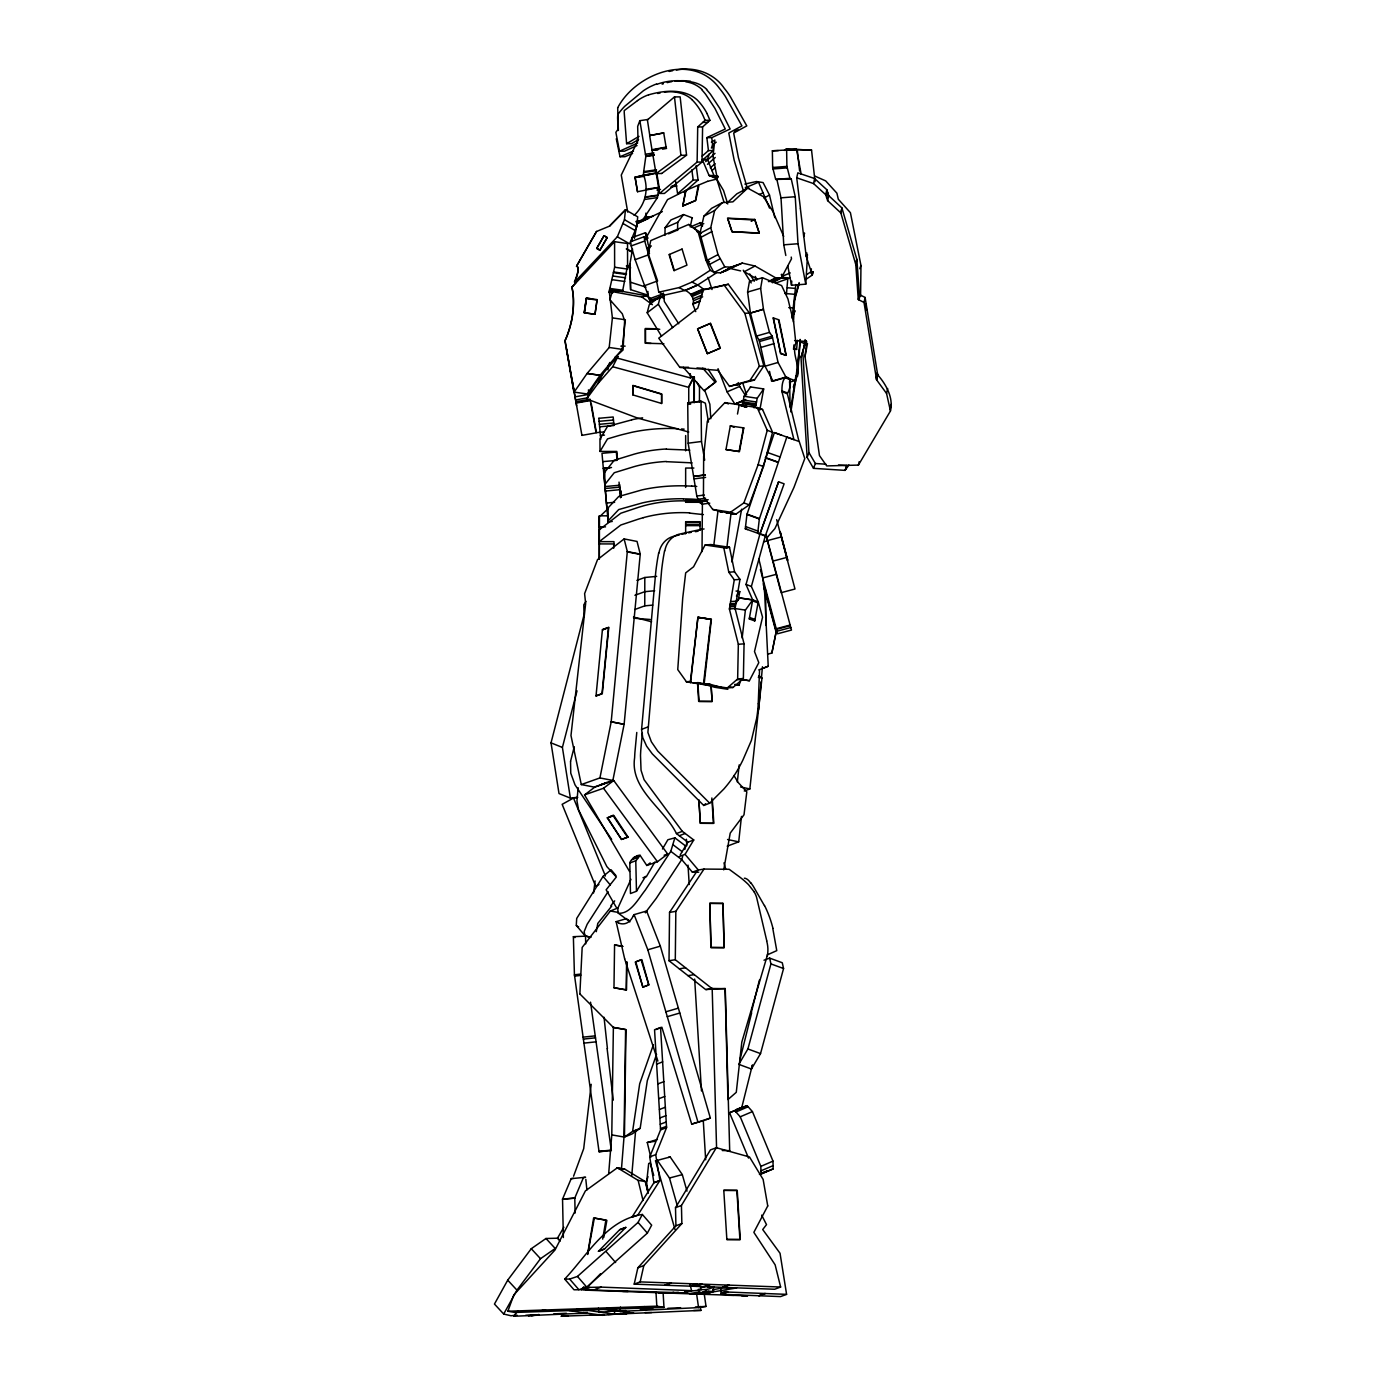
<?xml version="1.0" encoding="UTF-8"?>
<svg xmlns="http://www.w3.org/2000/svg" width="1386" height="1386" viewBox="0 0 1386 1386"><rect width="100%" height="100%" fill="white"/><g stroke="black" fill="none" stroke-linecap="round" stroke-linejoin="round"><path stroke-width="1.5" d="M599.289 557.709L599.358 515.817L607.57 515.835M612.404 317.896L625.346 319.75L622.123 349.359L600.069 375.294L587.075 393.953L574.133 392.099L587.11 373.458L609.182 347.505L612.404 317.896L609.234 291.181L609.563 289.691L622.505 291.545L627.685 264.917M599.306 559.286L599.358 515.835M613.703 548.215L613.721 543.936L599.324 543.918M694.282 402.633L694.351 377.131M699.445 402.286L699.497 387.422L696.933 382.259M702.026 551.611L702.39 504.209M728.378 1151.125L729.694 1150.623L725.242 988.564L705.595 989.5L669.022 960.741L669.542 912.404L697.695 870.113L704.001 869.074L729.157 869.282L739.951 877.217A94.889 85.1 80.8 0 1 748.475 884.597L754.192 891.874M711.884 988.478L675.294 959.718L675.831 911.382L703.984 869.109M860.585 296.413L860.966 265.488L850.415 212.699L838.305 199.237L836.901 193.174L825.675 180.89L814.881 176.091M626.922 961.884L626.524 989.933L613.981 987.768L614.57 944.957L622.747 946.361L614.57 944.957M626.177 989.864L626.593 962.057M656.566 1054.382L647.297 1080.699L640.176 1128.343L632.033 1133.991L624.445 1137.057L625.97 1029.607L613.409 1027.424M608.697 1173.544L611.78 1134.891L613.374 1027.442L579.885 993.935M621.448 1169.23L624.012 1137.022L625.606 1029.573L613.374 1027.442M655.699 170.131L659.563 193.451L697.123 162.075L697.712 126.94L705.076 120.322L709.944 120.322L708.523 116.926A69.456 65.333 -90 0 0 707.12 113.877L706.947 113.531M659.563 193.451L664.431 193.451L702.009 162.075L702.598 126.94L709.927 120.374M570.547 761.364L570.755 773.163L575.017 784.857L611.642 839.431M727.286 687.941L737.647 678.984L738.34 644.299L729.382 608.974L734.285 579.833L728.811 572.245L723.804 547.799L729.521 547.331L734.528 571.76L739.985 579.365L735.065 608.419L744.057 643.814L743.381 678.499L732.986 687.491L727.252 687.941L704.088 684.511L711.382 619.317L697.938 617.307L695.859 635.62M664.933 235.395L665.089 227.72L677.719 222.314L683.575 214.57M677.563 230.44L677.719 222.349M573.579 1176.194L583.697 1148.665L591.198 1084.32M758.229 703.69L759.58 669.681M605.076 1150.969L599.064 1151.714L574.428 974.808L573.371 936.676L586.694 936.104A52.633 27.963 84 0 0 589.847 937.698M758.211 703.88L758.194 704.244A119.941 107.71 69 0 1 756.669 718.277L751.403 740.419L742.861 760.1A170.807 153.378 69 0 1 736.122 772.487A119.889 107.658 69 0 1 734.216 775.45L733.073 777.148A144.369 129.66 69 0 1 723.89 788.98L709.684 803.187L703.741 805.474L652.269 753.845L646.604 746.136L642.74 737.595L641.579 729.504L655.717 572.401A284.147 255.18 69 0 1 657.518 559.32L658.645 553.049M579.868 993.918L582.172 947.418L610.342 911.035L617.948 907.951L630.959 879.296M793.485 322.037L794.646 299.965L798.977 284.13M608.956 292.377L612.664 292.896M617.688 107.761L618.381 130.475M807.397 257.19L805.768 284.165L791.51 285.256L791.77 281.098M800.259 340.055L797.539 376.334L796.344 375.849M634.164 215.367C645.443 204.574 648.977 189.726 643.658 175.086L656.808 173.285L659.164 187.457L637.525 191.718L634.996 177.165L656.254 172.8M635.897 221.5L642.307 220.565L657.432 197.609L658.783 187.387L645.963 189.258M792.03 318.156L795.876 284.494M643.45 174.671L643.693 171.639L656.496 169.733M709.684 803.187L657.726 751.073L651.368 741.805L647.886 732.414L661.624 570.131A284.147 255.18 69 0 1 663.426 557.051L664.552 550.779M793.572 349.133L796.638 349.393L793.554 349.133L793.918 344.923M796.603 349.393L797.418 340.28M800.12 339.379L797.054 376.334L795.893 375.831M704.331 1294.559L706.028 1306.409L698.561 1307.604L620.096 1311.433L620.443 1307.119M631.756 1175.571L635.654 1130.283M786.416 294.508L787.768 278.794L782.085 277.633L771.915 281.237M799.168 350.225L795.477 381.964M581.288 784.563L599.93 777.927L611.191 721.829L627.321 551.559L624.116 538.911L597.539 559.615L584.615 593.624L585.637 603.638L570.98 735.533L581.288 784.563L594.213 787.092L612.855 780.457L624.116 724.358L640.245 554.088L637.04 541.441L624.116 538.911M758.627 709.667L761.105 681.773M761.486 677.477L762.439 666.753M608.471 627.615L602.477 629.85L608.471 627.563L601.992 693.78L596.015 696.032L602.425 629.556L608.783 627.304L602.304 693.589L595.945 695.841M617.342 236.763L624.462 219.681L625.45 209.788L637.716 216.84L636.728 226.732L629.608 243.815L617.324 236.781L574.705 281.964C576.68 277.876 580.076 267.567 576.767 266.095M586.174 1313.096L513.773 1316.267M649.722 1156.929L660.568 1129.902L654.556 1029.781L660.55 1027.511L666.562 1127.632L655.717 1154.642L659.909 1180.474L637.837 1215.072L631.86 1217.324L653.915 1182.743L659.909 1180.474L653.915 1182.743L649.722 1156.929L655.717 1154.642M642.342 733.142L640.782 750.19A175.779 158.125 69.2 0 0 640.505 755.526L641.042 770.269L644.074 779.694L682.31 831.323L693.745 839.985L685.065 854.33L679.175 856.583M636.78 732.466L634.909 752.407A175.779 158.125 69.2 0 0 634.615 757.761C629.868 789.483 664.327 808.558 676.437 833.558L682.328 831.34M737.317 781.947L739.188 764.899M727.2 846.17L738.703 841.839L741.475 816.423M758.974 675.744L761.971 678.031L749.843 788.929L744.265 791.025M690.592 682.501L695.772 636.33M747.435 529.556L745.287 528.776L746.933 514.535L774.41 432.605L781.531 435.187M764.154 535.568L767.723 536.832L774.913 528.568L793.97 487.387L804.781 458.558L799.272 441.58L786.832 437.04L759.337 518.97L757.692 533.212L765.28 536.018L751.368 586.486L758.229 601.853L762.543 617.168L754.504 651.559L758.8 662.681L749.41 680.682L740.003 679.331M698.561 1307.604L696.586 1293.727M706.028 1306.409L695.425 1306.963M712.958 156.237L714.83 140.038L711.365 142.169M742.151 638.01L745.391 610.117L752.702 599.947L746.014 584.545L759.926 534.078L778.603 481.826L784.112 483.818L765.28 536.018M703.412 684.476L711.018 619.351L697.92 617.324L690.297 682.484L703.395 684.511L709.805 684.043M713.721 546.084L717.983 510.966L733.558 513.877L726.073 512.733M726.818 548.076L731.08 512.959M593.589 892.982L595.096 880.942M643.693 171.604L645.807 156.462L639.847 120.651M586.33 298.111L584.234 312.768L594.992 314.293L597.054 300.052L586.278 298.51L584.234 312.768L595.01 314.258L597.089 299.601L586.33 298.111L591.874 298.891M584.459 312.786L586.503 298.544M795.096 380.578L786.122 377.425L778.066 362.491L772.175 336.157L759.13 339.882L756.461 336.122L750.432 313.028L747.591 292.065L749.428 281.497L762.456 277.754L781.6 285.568L787.941 298.891L793.676 322.349L795.841 343.156C790.696 354.175 802.979 368.815 795.096 380.561L789.5 382.172M624.445 1137.057L632.588 1131.409L639.691 1083.765L653.43 1044.68M772.158 336.14L769.49 332.38L763.461 309.286L760.637 288.323L762.456 277.754M757.934 531.098L745.547 526.541M796.014 377.98L790.886 411.971L790.678 405.734M712.733 509.459L730.578 512.179L743.866 502.91L758.142 464.622L767.238 430.301L757.189 407.536L724.913 402.616L707.345 421.136L703.655 456.289L703.447 496.708L712.716 509.442L722.054 512.006M726.021 512.612L735.931 514.119L749.22 504.85L763.495 466.528L772.574 432.241L762.543 409.476L757.189 407.536M790.869 407.675L795.893 375.849M578.135 787.681L576.957 800.813L578.586 809.926L606.877 866.631L616.354 876.991L606.15 889.795L616.268 907.328M587.612 1253.914L593.641 1217.965L605.89 1220.061L602.685 1239.119M810.706 273.025L811.416 268.849M800.415 208.264L796.725 177.824L797.834 172.834L814.604 178.534L826.818 189.726L828.741 195.669L841.926 207.935L856.894 259.58L859.389 294.525L865.107 297.47L877.684 374.844C886.122 384.424 893.658 397.886 890.453 410.984L858.402 465.09L826.714 465.921L819.472 455.613L805.006 356.618L806.652 341.51L794.594 340.575M807.484 343.589L805.006 356.618M647.92 291.458L647.903 295.149L630.595 289.639L629.902 263.981L632.536 249.064M634.424 238.392L637.058 223.475L662.352 211.556M750.588 386.937L744.074 396.257L742.827 403.343L755.924 405.336L757.189 398.267L763.686 388.946L759.823 410.031M723.735 869.871L730.214 833.125L744.022 814.76L746.811 791.822L738.218 782.57L733.939 775.519M739.587 597.955L752.702 599.947L752.685 600.935L758.038 602.875L758.229 601.853L752.875 599.913L739.604 597.938L734.719 604.729M749.393 618.988L749.67 617.498L755.024 619.438L754.746 620.928L749.237 618.936L752.702 599.93M596.275 931.687L597.782 923.423L611.728 906.08M587.699 1254.486L594.334 1218.069L606.877 1220.408L603.811 1237.3M738.253 599.982L739.795 591.597L736.035 591.025M754.746 620.928L758.211 601.94M743.45 427.876L739.067 451.541L725.969 449.566L730.318 425.866L734.078 427.234M737.491 414.033L739.223 404.625M743.797 427.91L739.448 451.593L725.969 449.549M731.947 562.023L741.631 509.182M798.994 441.458L787.352 393.728C796.655 376.316 780.976 368.537 781.999 391.788L793.935 439.622L774.41 432.605M692.151 217.793L690.245 226.94L700.71 222.592L702.633 225.831M571.482 321.05L571.327 321.795A43.746 18.261 -81.9 0 1 570.443 325.502L570.252 326.23A45.391 18.954 -81.9 0 1 568.78 331.185L568.555 331.86A46.362 19.352 -81.9 0 1 566.857 336.469M763.443 583.627L776.247 631.444L771.863 653.049L767.705 654.14M771.881 653.031L776.247 631.444M632.588 1131.409L640.193 1128.308M890.453 410.984L886.555 393.451L876.576 379.816L864.015 302.46L858.28 299.515L855.786 264.553L840.852 212.942L827.633 200.641L825.727 194.716L813.599 183.593L814.604 178.534M794.628 300.208L795.373 296.656M805.612 279.591L812.248 275.069L806.219 256.341L806.947 252.98M794.628 310.845L793.883 314.172L794.975 310.828M806.773 258.091L807.518 254.781M825.727 194.716L826.818 189.726M826.61 197.488L827.719 192.515M827.633 200.641L828.741 195.669M840.817 212.907L841.926 207.935L840.973 213.357M855.682 264.189L856.791 259.217M855.786 264.553L856.894 259.58M858.28 299.515L859.389 294.525M859.008 299.878L860.1 294.906M864.015 302.46L865.107 297.47M876.247 377.702L877.338 372.73M876.437 378.863L877.546 373.891M876.506 379.348L877.615 374.376M876.593 379.851L877.702 374.878M858.402 465.09L859.216 461.659M886.555 393.485L887.664 388.513M890.089 409.338L891.181 404.365M609.563 289.691L614.622 267.238L614.587 241.684L627.529 243.538L627.581 269.075M767.74 1205.959L753.845 1232.362L775.138 1264.846L780.63 1287.022L774.687 1289.24L634.199 1284.129L637.855 1267.809L675.9 1225.813L681.86 1223.561L681.444 1205.473L716.354 1147.712L749.497 1156.963L763.132 1179.417L767.74 1205.924M634.199 1284.129L640.159 1281.894L643.814 1265.574L681.86 1223.578M791.233 257.068L791.493 258.836L781.34 278.014L775.588 277.806L755.024 266.025L742.307 263.097L720.529 272.851L714.015 272.574L707.241 260.291L699.965 233.385L703.863 216.199L711.59 208.333L722.366 202.633L732.917 201.836L747.66 188.115L763.478 196.725L772.834 211.4L783.714 236.382M742.307 263.097L731.306 267.151L724.791 266.874L718.017 254.591L710.741 227.685L714.639 210.516L722.366 202.633M617.809 908.09L618 912.924L629.92 921.829M692.809 304.158C695.287 298.527 690.245 292.533 685.256 290.436L697.886 285.031L703.88 289.397L691.493 295.339M570.564 761.278L574.272 746.725M751.247 1012.785L759.389 980.145M739.829 1060.221L751.628 1012.941M763.998 960.203L769.646 958.107L770.928 963.911L747.903 1048.959L738.79 1064.361L751.42 1069.004L752.459 1064.864M748.544 1158.09L729.573 1112.785L741.753 1107.535L752.217 1065.678M576.559 797.418L570.391 798.128L559.008 793.554L551.022 742.861L584.026 614.951L583.783 604.798L586.035 601.351M570.391 798.128L562.404 747.435L577.026 690.817M801.004 357.432L805.872 340.765M848.89 465.003L845.062 470.374L813.495 468.347L807.154 457.415L801.004 357.449L805.872 340.783M661.486 336.105L647.193 312.751L649.289 304.695L658.835 297.384M647.193 312.751L658.333 304.227L659.909 298.181M767.082 956.219L741.822 1042.047L736.278 1092.324L727.945 1099.566L725.103 988.582M751.42 1069.004L760.533 1053.603L783.558 968.537L782.276 962.75L769.646 958.107M615.886 292.048L616.354 290.28L646.136 295.703L653.101 300.814M795.755 294.993L799.15 282.571M647.99 1176.593L646.274 1182.501L648.076 1190.903M703.36 289.639L697.782 308.142L658.748 338.167L679.816 367.377L717.809 370.305L729.538 386.399L754.417 380.059L763.842 365.887L749.358 312.959L728.343 284.251L703.464 289.605L706.462 289.327M618.364 913.253C630.474 914.223 638.461 898.578 645.322 890.089L670.789 851.333L674.878 837.837L685.775 846.118L684.771 849.497M645.304 912.698L656.236 898.371L681.704 859.615L682.726 856.236M758.142 464.622L763.495 466.562M734.926 684.32L738.981 685.342L741.163 679.157M712.958 156.254L717.411 179.019L709.06 175.485L702.39 159.737L707.432 159.251L709.424 153.655M717.186 176.403L713.929 175.485L707.432 159.251M793.294 387.127L795.356 381.306M711.416 148.077L712.768 144.317L716.233 142.186M778.551 481.808L759.857 533.991L745.287 528.776M568.191 332.536L568.416 331.86A44.768 18.746 -81.7 0 0 571.205 321.777L571.534 320.27A40.003 16.753 -81.7 0 0 571.881 287.214L614.57 241.684M663.149 1293.294L663.981 1307.379L515.038 1312.455L507.865 1311.243L513.79 1294.94M804.053 345.582L805.145 339.639M859.753 268.693L860.966 265.488M807.154 457.415L808.956 452.564L802.823 352.616M813.495 468.347L815.366 463.513L808.974 452.598M845.062 470.374L846.95 465.436L845.131 470.27M566.839 336.486L566.597 337.093A46.05 19.213 -81.9 0 1 565.141 340.419L565.003 341.268M629.902 263.981L630.595 289.639M574.601 281.808L575.64 280.769M563.357 1237.559L562.543 1199.098L571.205 1178.654L573.371 1178.343M575.103 1213.079L574.792 1198.006L583.454 1177.563L585.602 1177.268L571.205 1178.654M565.09 340.523L565.107 340.488A46.275 19.369 -81.7 0 0 568.191 332.536M705.769 1119.871L710.36 1118.086L660.342 946.153L646.604 911.018L645.928 912.335M688.738 432.016L637.595 418.07L586.676 398.943C593.797 382.796 606.375 369.681 617.896 356.479L614.968 357.467L690.349 377.928L693.139 377.027M586.625 398.925L597.92 383.593L603.135 373.336M597.92 383.593L612.681 366.736L617.983 356.497M612.681 366.736L688.426 387.283L693.641 377.027M688.738 404.4L688.738 387.404L693.953 377.096M633.402 915.973L634.095 914.639L646.604 911.018M749.376 680.751L741.406 679.435M705.093 545.01L723.804 547.765L729.521 547.314L710.81 544.542L705.076 545.027L693.572 566.787L685.672 572.886L682.726 598.076L677.754 669.594L686.538 681.912L690.592 682.518M609.875 362.474L607.917 366.112L607.917 369.819M564.691 1279.087L569.646 1279.07L577.46 1276.437L638.062 1222.417L642.359 1214.465L651.663 1225.172L647.366 1233.107L586.763 1287.126L578.95 1289.76L573.995 1289.777L564.691 1279.087C587.525 1254.884 606.67 1219.715 642.359 1214.465M558.575 1238.183L545.98 1238.495L531.254 1248.717L507.709 1280.162L494.455 1304.053L503.69 1314.032L511.001 1315.764L516.961 1315.141M503.69 1314.032L516.961 1290.141L540.505 1258.696L555.232 1248.474L545.98 1238.495M713.426 1291.44L713.409 1286.71M654.937 861.953L646.326 876.766L642.983 877.684M662.491 849.012L667.861 839.76L674.878 837.837M563.877 1227.234L557.415 1238.287L560.083 1241.163M680.266 854.764L687.872 842.203L693.745 839.985M675.918 1225.796L675.502 1207.708L710.394 1149.947L716.371 1147.695M617.706 107.744C635.845 73.146 693.052 51.732 719.455 88.375A87.63 82.45 -90 0 1 725.432 96.587L741.926 125.883L728.793 133.039L734.164 160.152L743.502 191.199M629.798 862.993L635.793 860.723C645.98 850.086 630.751 857.639 629.798 862.958L630.474 893.537L636.486 891.267L645.633 876.35M615.921 875.554L611.105 869.802L603.083 876.368L576.697 918.45L576.281 925.398L585.342 936.087L591.129 937.161M608.073 891.683L587.162 924.254L584.182 931.583L584.875 935.654M729.538 386.399L749.913 380.492L759.337 366.302L744.871 313.392L723.838 284.684M628.083 837.127L621.517 839.431L607.449 817.584M613.166 815.748L627.511 837.196L621.517 839.431L607.345 817.931L613.461 815.297L609.442 816.839M736.451 596.101L739.777 591.597M740.973 405.838L742.827 403.361L755.924 405.37L754.071 407.83M665.089 227.702L670.945 219.958L683.575 214.57L692.411 217.879M636.469 891.302L635.776 860.758M610.828 905.786L614.691 900.865M513.704 1316.146L517.706 1311.069M604.781 472.089L614.258 460.256L634.268 454.123A83.732 41.753 0 0 1 666.389 448.995M730.301 425.935L743.762 427.91M513.808 1294.905L555.024 1249.964L585.412 1190.886L616.874 1168.138L622.245 1169.039M575.848 282.779L571.881 287.093A40.073 16.719 -81.9 0 1 571.552 321.084M598.44 1251.298L619.715 1229.694L625.883 1227.355L604.417 1249.063L598.423 1251.298L604.573 1248.977M685.585 1292.878L581.029 1289.708L584.008 1286.658M581.029 1289.708L587.11 1287.473L600.485 1273.786M726.853 1239.465L723.787 1190.314L737.231 1190.383L740.245 1239.569L726.801 1239.5L739.899 1239.552L736.884 1190.453L723.838 1190.366M600.779 515.609L608.489 508.264M726.559 203.413L736.884 193.815L747.66 188.115M703.776 805.457L705.63 803.724M614.968 357.467L623.059 349.965L624.618 320.79L622.297 313.773L609.961 299.774L612.179 291.632L616.372 290.246M702.217 156.081L708.437 150.589L713.322 150.572L711.746 137.647L730.145 129.002L719.784 108.351L710.55 94.352A78.465 73.822 -90 0 0 706.877 90.003L706.531 89.64M702.407 160.204L713.305 150.589M705.699 161.608L715.037 153.361M707.449 164.345L715.245 157.484M696.17 165.731L698.076 180.024L693.208 180.024L677.615 193.728L675.571 181.323M684.095 192.325L698.076 180.024M661.694 173.493L686.555 155.197L680.145 96.881L674.48 96.899L647.401 119.906L649.809 135.551L663.721 132.917L666.146 147.488L652.078 150.173M710.256 167.845L715.141 163.739M711.867 170.599L715.124 167.862M689.552 501.056A88.288 50.624 0 0 0 643.225 505.907L642.515 506.15A128.603 73.753 0 0 0 638.894 507.189L620.807 513.236L599.202 529.85L599.237 541.649L620.807 525.017L638.894 518.97A128.603 73.753 0 0 1 642.515 517.931L643.26 517.74M629.556 871.499L584.545 794.906L594.767 787.144L613.738 780.509L667.671 854.001L657.449 861.763L646.794 865.47L640.089 855.318M584.545 794.888L603.516 788.27L613.738 780.509M646.794 865.47L650.19 862.889M686.555 155.197L680.907 155.353L656.046 173.631L652.078 150.19M624.549 1168.987L616.891 1168.103L624.532 1168.987L645.27 1181.565L647.747 1191.665M637.525 100.606L624.202 110.62L624.254 113.011L626.611 143.676L631.496 143.676L638.6 139.501M806.721 274.619L811.694 271.223M658.8 292.186L679.053 287.595L692.03 282.068L710.134 270.339L715.834 273.25L697.73 284.996L684.736 290.523L664.466 295.114L658.783 292.151L656.531 280.752L647.799 254.279L650.779 240.592L688.721 224.445L700.883 232.987M647.747 217.117L636.382 222.453M626.611 143.676L639.033 136.365M577.737 797.4L573.527 798.041L562.144 804.33L595.668 886.295L598.925 884.511M722.938 271.951L733.766 266.233M764.102 197.973L769.49 195.045L763.08 182.571L756.392 181.531L744.854 184.078M703.863 216.199L714.639 210.516M699.965 233.385L710.741 227.685M701.021 237.283L711.798 231.601M751.229 221.344L754.798 219.438L759.32 233.004L732.051 231.739L727.529 218.156L754.798 219.438M707.241 260.291L718.017 254.591M709.528 264.414L720.287 258.714M714.015 272.574L724.791 266.874M720.529 272.851L731.306 267.151M726.039 270.824L736.798 265.124M755.024 266.025L744.247 271.725L757.345 279.227M768.416 281.601L775.588 277.806M769.854 281.653L777.026 277.858M771.274 281.704L778.464 277.893M772.712 281.756L779.902 277.945M772.366 282.761L781.34 278.014M708.437 150.572L706.86 137.647L725.276 129.002L714.916 108.351L705.682 94.352A78.465 73.822 -90 0 0 701.992 90.003L701.714 89.692M734.337 131.601L738.01 129.886M637.006 223.77L648.648 218.382M650.779 1157.223L647.279 1142.497L657.397 1139.465M654.764 1141.336L647.279 1142.497M637.023 145.565L624.462 151.195L619.507 151.213L637.543 143.139L636.988 139.847M656.028 1029.521L661.867 1027.234L691.701 1124.098L704.244 1120.477M729.001 1112.958L747.141 1105.664L752.425 1111.589L773.007 1161.121L760.845 1166.371L760.949 1174.115L773.128 1168.918L773.024 1161.156M734.961 1110.879L735.949 1111.988L748.128 1106.773M735.949 1111.988L740.228 1116.804L752.425 1111.607M760.897 1170.858L773.076 1165.643M759.424 1174.41L773.128 1168.935M668.554 233.853L677.563 230.024M651.385 245.98L647.505 247.626L649.48 253.517M694.074 227.806L703.793 223.666M690.661 294.317L703.274 288.946M691.267 294.768L703.897 289.414M691.978 296.535L702.789 291.926M692.931 298.908L701.94 295.079M693.658 300.727L702.65 296.847M692.896 303.777L700.103 300.71M700.017 301.091L692.809 304.192L695.737 311.642M718.035 368.693L727.078 391.822L739.691 386.451L738.184 382.588M727.078 391.84L734.892 404.088L745.72 399.48M735.03 404.175L744.299 400.415L734.892 404.088M760.879 1173.751L768.173 1170.65L762.196 1172.885M616.285 138.791L620.01 156.722L633.506 151.022M632.605 153.465L624.913 156.722L620.01 156.722M759.268 194.49L763.045 192.862M782.674 276.091L790.263 272.921M707.588 181.341L698.994 184.927L695.737 200.537L682.796 205.942L685.672 190.506L698.284 185.135L695.408 200.572L682.778 205.96L686.001 190.367L667.532 199.601L646.69 236.746L648.146 244.508L650.069 247.765M596.534 231.479L609.511 226.143M758.852 669.906L768.208 666.285M691.718 1124.115L710.36 1118.069M762.3 668.537L768.225 666.25L764.639 592.931L762.716 577.408A141.389 126.975 69 0 0 759.285 560.914L758.731 558.939M641.597 729.365L647.505 727.113M664.24 1292.843L669.715 1293.034L658.211 1292.757L663.686 1292.965M676.455 833.575L679.296 835.723L685.169 833.488M681.825 859.701L692.376 872.192L698.284 869.958L685.048 854.348M675.502 1207.708L681.462 1205.439M637.855 1267.809L643.832 1265.557M664.691 1285.238L670.807 1283.003L780.63 1287.022M665.384 1285.272L671.326 1283.038M689.726 1286.156L695.685 1283.921M690.73 1286.191L696.69 1283.956M691.337 1286.208L697.297 1283.973M694.594 1286.329L700.71 1284.112M696.222 1286.381L702.182 1284.164M722.366 1287.334L728.326 1285.117M722.834 1287.351L729.123 1285.134M601.022 784.771L606.981 782.466L600.987 784.701M633.073 858.384L639.067 856.15M632.224 859.597L638.201 857.362M767.186 954.919L776.766 950.64L772.764 928.291M656.704 1064.119L662.699 1061.867M657.917 1083.887L663.911 1081.652M658.8 1098.7L664.795 1096.465M659.441 1109.458L665.419 1107.223M659.927 1117.93L665.904 1115.695M660.273 1124.219L666.268 1121.984M660.516 1128.568L666.493 1126.333M660.568 1129.902L666.562 1127.632M735.758 1109.788L741.753 1107.518M619.715 1229.694L625.71 1227.442M583.87 1289.638L589.864 1287.403L601.091 1287.109L691.579 1290.643L690.072 1284.562M595.114 1289.344L601.126 1287.109M685.429 1292.861L691.579 1290.643M698.336 1289.24L699.376 1293.398L705.491 1291.18L713.392 1291.492M699.393 1293.415L706.306 1291.215M700.328 1293.45L708.956 1291.319M713.669 1291.007L707.362 1293.727L702.962 1293.554M707.362 1293.727L713.617 1291.146M786.59 1294.351L780.595 1296.586L721.656 1294.281C719.507 1292.393 727.321 1290.331 727.633 1292.047L786.59 1294.351L780.041 1253.273L762.716 1229.538L766.51 1224.618L761.676 1215.141M721.378 1293.883L727.373 1291.648M758.904 1295.737L764.899 1293.502M759.043 1295.737L765.401 1293.536M636.902 580.387L644.785 577.494L656.669 576.385M634.909 595.287L644.785 591.683L654.694 590.748M634.909 609.476L644.767 605.855L652.719 605.11M647.972 238.271L645.529 232.709L632.016 237.595L632.345 241.095M645.512 232.692L646.188 239.674L644.178 236.746L630.665 241.649L631.202 245.911M644.178 236.746L644.715 241.008L631.219 245.928L635.135 259.667L650.363 301.455L663.877 296.535L663.374 292.983M635.135 259.667L648.631 254.764L644.733 241.025M644.092 285.863L657.605 280.925L648.631 254.764M648.908 298.96L662.421 294.075L663.877 296.552M649.826 300.519L663.322 295.616M775.554 283.108L787.768 278.794M737.213 1109.147L747.123 1105.664M607.345 817.913L613.911 815.609L628.083 837.127M633.506 857.605L640.072 855.301M664.119 855.249L667.671 854.001M648.735 94.802C664.154 90.333 684.234 88.271 697.141 99.861A56.098 52.772 -90 0 1 707.051 113.479M612.196 291.597L641.961 297.054L646.153 295.703M656.548 84.026L655.976 84.217A34.719 32.675 -90 0 0 654.608 84.702L650.45 86.573A79.245 74.567 -90 0 0 643.347 90.783L624.636 106.393A78.448 73.805 -90 0 0 619.126 112.768L617.861 114.501A13.115 12.335 -90 0 0 617.723 115.506L617.654 116.649A43.018 40.471 -90 0 0 617.619 118.105L618.035 129.296L615.869 132.346L619.507 151.213M769.542 371.379L771.604 381.254L784.892 377.373M637.525 191.718L635.186 177.547L643.624 175.086M647.816 175.294L652.875 173.804M624.653 958.817L616.129 921.655L626.853 918.537M634.095 914.639L647.816 949.774L660.342 946.153M647.816 949.774L665.869 1011.797L678.378 1008.159M665.869 1011.797L667.29 1016.666L679.798 1013.027M747.591 292.065L760.637 288.288M750.432 313.028L763.461 309.286L750.432 313.063M756.444 336.105L769.49 332.38M786.122 377.425L773.076 381.15L765.02 366.233L759.493 341.528L772.539 337.786M760.827 347.453L773.856 343.676M765.02 366.233L778.048 362.456M714.067 176.888L717.705 175.883M763.617 541.891L767.584 540.783M762.646 577.962L776.541 574.254M776.229 628.742L790.124 625.034M776.403 629.365L790.297 625.658M776.905 631.254L790.8 627.529M657.761 93.503L660.273 92.879M674.999 1229.538L655.526 1160.862L657.345 1160.342L669.473 1178.013L677.061 1204.832M668.364 1157.431L670.183 1156.946L682.31 1174.618L686.988 1191.111M767.342 540.627L781.254 536.954M772.764 561.157L786.659 557.467M781.08 592.688L794.992 589.015L776.68 519.681M655.526 1160.862L670.2 1156.946M669.473 1178.013L682.31 1174.618M670.096 1293.19L673.787 1292.254M707.796 1285.394C690.401 1289.465 707.155 1291.908 714.015 1286.537M700.554 1287.715L709.736 1285.272M707.622 181.323L716.735 179.071L723.509 190.454L727.754 203.985M734.078 1295.356L728.308 1295.304M669.161 71.448L672.695 70.669M714.275 287.664L728.326 284.251M679.469 534.857L672.851 536.538A23.389 21.015 69 0 0 658.922 553.118M707.969 289.189L712.161 288.167M682.051 534.251L685.966 533.385M605.006 1308.956L621.638 1311.156M631.704 419.889L607.518 426.42L599.982 438.981L599.999 451.438L616.839 451.438L617.532 459.476M688.617 532.83L691.302 532.311M705.994 989.621L712.144 988.478M663.721 132.917L649.636 135.551L651.992 149.723L666.077 147.089M656.947 190.073L660.516 189.397M662.577 149.168L666.579 148.423M672.002 185.897L676.229 185.118M670.685 187.075L676.974 185.915M575.051 396.864L589.206 394.317L588.426 389.882M575.606 399.948L587.751 397.782M575.918 401.697L590.072 399.185M576.074 402.581L590.228 400.052L596.084 432.865L581.912 435.377M576.16 403.066L590.332 400.554M700.034 1291.839L689.362 1293.64L702.407 1293.71L736.555 1287.958L723.492 1287.871L712.837 1289.673M701.281 529.331L678.759 534.268A23.389 21.015 69 0 0 664.83 550.848M669.542 912.404L675.831 911.347M668.988 960.723L675.294 959.718M679.296 968.814L685.585 967.809M687.993 975.657L694.282 974.635M528.447 1315.92L539.137 1314.586L531.67 1315.747M614.726 1310.879L598.856 1312.473L598.405 1308.211M620.062 1311.433L625.71 1310.567M648.371 119.404L639.83 120.686L637.681 126.386L637.993 140.384L621.274 175.069L627.719 212.127M645.426 154.21L653.967 152.962M645.72 155.89L654.244 154.643M645.755 156.168L654.296 154.92M645.807 156.462L654.331 155.163M643.624 172.54L656.427 170.669M634.996 177.165L643.537 175.918M645.391 196.933L658.194 195.045M645.27 197.332L658.073 195.461M644.629 199.48L657.449 197.592M664.448 92.1C674.081 90.783 685.117 92.827 692.255 99.861M676.385 70.045C694.473 66.389 713.859 72.852 724.324 88.375A87.63 82.45 -90 0 1 730.301 96.587L746.794 125.883L733.662 133.039L738.426 157.675L747.037 187.249M645.841 213.149L646.517 217.221L653.17 216.303M635.186 177.547L644.577 176.282M625.381 1313.703L626.922 1313.633L618.035 1313.755L619.577 1313.685M709.771 503.17L702.148 504.157L699.098 502.061L696.794 496.032L688.166 443.191L687.716 402.91L701.039 401.195L705.353 403.17L708.454 422.106M687.716 403.014L701.039 401.299L701.489 441.493L704.677 460.169M688.166 443.191L701.489 441.493M694.195 478.863L705.613 477.39M696.777 496.015L704.4 495.045M698.007 499.237L705.63 498.25M698.665 500.935L708.177 499.705M699.081 502.044L706.721 501.091M507.865 1311.243L578.846 1308.834L586.018 1310.03M574.428 974.808L580.474 974.098M574.514 975.467L580.578 974.826M574.601 976.09L580.665 975.449M583.108 1037.144L595.235 1035.862L611.347 1150.588L599.064 1151.714M583.385 1039.102L595.495 1037.819M583.939 1043.121L596.067 1041.839M599.029 1151.385L611.157 1150.103M707.813 1287.23L711.954 1286.797M670.114 1293.225L678.395 1292.358M684.615 1291.7L701.177 1289.985M607.432 1048.682L604.036 1017.255M709.771 288.08L712.768 287.803M744.871 313.392L749.358 312.959M679.764 367.342L688.53 367.273M759.337 366.302L763.842 365.887M749.913 380.492L754.434 380.059M735.897 384.546L740.401 384.13M733.333 385.308L737.837 384.875M598.856 418.295L613.184 416.995L613.911 424.982M599.133 421.309L613.461 420.027M599.393 424.307L613.721 423.007M599.618 426.819L613.946 425.519M599.722 432.328L596.396 432.64L591.216 403.291M600.121 432.276L604.209 431.93M600.398 435.481L604.487 435.117M602.754 461.642L617.082 460.343L616.337 452.027L601.992 453.326L608.194 522.47M603.326 468.191L611.521 467.515M609.511 468.018L603.36 468.555L609.511 468.104M604.972 486.555L619.317 485.273M605.145 488.496L619.49 487.214M605.387 491.042L619.715 489.708M606.462 503.049L614.639 502.304M608.142 521.898L612.231 521.482M562.543 1199.098L574.792 1198.006M562.543 1199.271L574.792 1198.18M614.362 1309.909L614.674 1314.223L602.408 1315.314L569.04 1310.532M706.34 545.183L712.058 544.715M728.811 572.227L734.528 571.794M734.268 579.816L740.003 579.383M730.578 601.611L736.295 601.16M730.214 603.863L735.931 603.395M729.833 605.232L735.55 604.781M729.694 606.843L735.412 606.375M729.382 608.974L735.082 608.506M738.34 644.282L744.057 643.832M690.245 681.444L686.416 681.739M686.538 681.912L690.575 681.652M687.508 682.068L691.302 681.756M737.647 678.984L743.381 678.499M736.78 679.746L742.48 679.279M644.126 1306.6L651.056 1307.83M798.007 243.728L795.252 196.725L791.285 179.071L775.692 179.418L772.66 167.515L772.366 150.779L796.552 149.411L801.212 174.376M784.337 150.364L796.552 149.411M772.643 167.481L786.901 166.407L789.933 178.292L791.285 179.054M773.024 168.971L787.283 167.862M775.692 179.4L789.933 178.309M777.044 180.18L780.994 197.834L795.252 196.725M781.011 197.886L783.766 244.82L798.007 243.745L805.768 284.147M590.453 1314.95L597.141 1314.95M778.482 319.82L786.001 355.37L780.578 353.465L786.208 355.388L778.949 319.82L773.128 317.879L780.647 353.43L773.388 317.792M525.71 1315.314L535.914 1314.777M553.811 1313.876L566.389 1313.27M583.177 1312.438L587.369 1312.247M608.419 1311.208L614.708 1310.913M640.297 1309.649L653.014 1309.042M667.861 1308.315L680.578 1307.691M645.01 1312.577L651.611 1312.559M614.951 1313.893L613.426 1313.945L622.314 1313.841L620.789 1313.911M604.071 1314.638L561.018 1316.25L568.364 1316.198M608.246 1314.465L701.004 1310.394L700.051 1306.409M584.32 1310.117L577.113 1308.886L656.825 1306.166L663.981 1307.379M666.441 449.203L689.795 450.121M666.441 461.677L692.082 462.855M772.366 150.779L778.326 150.624M653.949 150.156L657.744 150.034M656.046 173.631L661.746 173.475M587.11 1287.473L589.864 1287.403M693.641 1310.446L701.004 1310.394M692.411 872.192L698.769 872.175M670.807 1283.003L640.159 1281.894M702.771 122.401L707.657 122.401M697.712 126.94L702.615 126.923M706.86 137.647L711.763 137.63M702.39 159.719L707.258 159.737M697.123 162.075L702.009 162.075M709.06 175.485L714.31 175.572M709.823 175.675L715.644 175.935M710.966 175.987L716.614 176.213M711.936 176.265L717.584 176.524M712.906 176.594L717.965 176.663M713.686 176.906L717.324 177.079M714.275 177.165L718.017 177.391M646.517 217.221L651.385 217.221M620.841 346.136L625.121 346.136M693.884 468.035L685.654 468.052L685.654 487.456M700.051 499.688L685.654 499.705L685.654 502.286L700.051 502.286M685.654 501.004L700.051 500.918M685.654 501.559L700.051 501.559M685.654 522.279L700.051 522.279M685.654 524.324L700.051 524.324M685.654 525.346L700.051 525.346M685.654 525.554L700.051 525.537M599.237 541.649L613.981 541.649L613.998 545.928M599.358 526.871L605.509 526.871M600.017 451.438L607.518 438.894L618.26 435.724A191.441 95.721 0 0 1 622.193 434.65L631.704 432.345A93.278 46.639 0 0 1 675.727 428.586L678.291 428.794M712.058 988.495L725.242 988.651M722.227 1150.536L729.694 1150.623M811.538 150.052L785.983 149.151L811.538 150.052L815.055 181.687M591.805 1290.21L585.758 1290.141L747.626 1295.858L741.597 1295.771M683.385 498.873L691.631 499.151A64.657 27.322 0 0 1 698.977 499.705M651.056 343.381L645.408 343.243L645.356 328.499L657.692 328.829M659.753 329.279L645.408 328.898L645.408 343.226L663.859 343.728M622.695 1291.475L628.049 1291.527M695.737 1293.97L690.575 1293.935M691.631 486.122L683.385 485.828A81.254 34.338 0 0 0 642.255 489.83L618.71 496.5L608.09 507.848L608.09 520.893L618.71 509.563L642.324 502.91A81.254 34.338 0 0 1 683.385 498.752M689.518 501.316L702.009 502.598M689.518 513.097L703.395 514.604M681.462 428.967L684.164 429.158M815.366 463.513L825.865 464.189M838.478 465.003L846.863 465.54M696.985 367.931L705.422 368.572M633.662 618.173L650.069 619.473M782.068 277.373L790.228 278.049M787.404 287.751L795.564 288.427M784.892 293.503L795.096 294.334M788.755 307.588L792.844 307.9M602.737 1309.164L633.887 1313.27L621.604 1311.173M614.639 267.221L627.563 269.092M613.565 271.951L626.507 273.787M613.392 272.661L626.333 274.515M612.647 275.97L625.588 277.824M611.832 279.643L624.774 281.479M609.84 288.427L622.782 290.28M609.234 291.181L612.924 291.701M609.182 347.47L622.123 349.359M579.209 1309.146L614.656 1314.223M728.759 686.85L732.969 687.473M734.164 608.419L745.391 610.1M750.363 386.902L763.686 388.946M744.074 396.257L757.189 398.267M743.416 400.034L756.513 402.027M743.069 401.923L756.184 403.915M742.844 406.133L746.586 406.687M762.543 409.476L758.887 408.905M697.92 617.342L711.018 619.351M735.238 684.771L739.015 685.221M693 682.726L709.268 684.06L727.841 689.292L714.726 687.283L698.249 682.64M745.633 187.387L748.977 187.907M799.982 341.84L803.949 343.278M645.287 1181.582L638.097 1180.352L617.394 1167.774M607.224 1307.864L615.211 1309.042M582.345 1308.713L589.5 1309.909M581.011 1308.765L588.166 1309.961M542.411 1310.065L550.329 1311.243M613.946 987.733L626.195 989.881M611.78 1134.891L624.012 1137.022M610.36 911.018L618.277 912.404M627.321 551.559L640.245 554.088M627.286 551.888L640.211 554.417M599.93 777.927L612.855 780.457M758.263 677.269L761.971 678.049M740.574 786.971L749.843 788.929M727.563 839.518L738.703 841.839M731.531 268.797L740.626 270.894M633.471 617.065L651.593 621.777M578.62 926.836L577.719 926.506M632.917 385.672L661.642 394.213L661.642 403.482L632.9 394.923L632.882 385.412L661.624 393.936L661.624 403.482M630.595 282.259L645.98 287.162M796.725 177.806L813.599 183.593M599.237 517.082L599.237 527.2M767.307 452.425L779.729 456.86M765.47 457.571L777.892 462.006M765.367 457.865L777.789 462.3M747.054 514.154L759.459 518.589M746.95 514.466L759.337 518.97M784.528 377.477L790.159 379.695M782.137 391.008L787.491 392.948M781.999 391.736L787.352 393.728M753.534 406.964L757.934 408.402M742.931 405.336L746.725 406.687M741.423 405.128L746.759 407.068M739.188 404.799L745.027 406.808L738.807 404.729M724.913 402.616L728.482 403.898M767.238 430.301L772.574 432.276M743.866 502.91L749.254 504.833M730.578 512.179L735.949 514.119M760.048 533.714L765.401 535.654M765.453 536.018L767.705 536.85M746.066 584.372L751.368 586.486M770.928 963.911L783.558 968.537M747.903 1048.959L760.533 1053.603M717.983 510.966L720.46 511.867M551.022 742.861L562.404 747.435M618.589 922.799L616.129 921.655M687.716 402.91L690.592 404.227M688.721 224.445L700.779 233.524M696.846 231.462L698.353 232.761L705.769 259.754L709.563 261.711M692.03 282.068L697.73 284.996M679.053 287.595L684.736 290.523M574.982 937.612L573.371 936.676M624.462 219.681L636.728 226.732M622.886 223.458L635.152 230.509M626.281 248.926L631.791 252.079M626.333 266.008L630.006 268.104M626.94 248.943L632.328 252.079M626.94 265.575L630.561 267.654M626.888 266.043L630.491 268.122M577.113 926.177L576.351 925.502M660.429 296.171L663.894 298.492M641.978 297.054L652.408 304.712M629.261 921.517L628.343 919.628M679.296 835.723L687.872 842.203M672.834 844.594L682.189 851.68M670.789 851.333L681.704 859.615M531.254 1248.717L540.505 1258.696M507.709 1280.162L516.961 1290.141M702.754 368.191L715.193 382.259L704.071 390.765L683.333 367.325M638.062 1222.417L647.366 1233.107M606.323 1251.835L615.627 1262.542M577.46 1276.437L586.763 1287.126M569.646 1279.07L578.95 1289.76M603.083 876.368L610.325 884.996M603.534 788.288L657.449 861.763M678.742 323.77L664.327 301.472L663.721 295.374M708.177 369.282L716.164 381.652L704.746 390.402L709.857 404.244L710.793 418.693M739.708 386.469L745.287 395.218M764.396 589.362L765.436 591.285M749.739 273.96L754.296 281.254M743.26 270.201L751.212 282.952M658.333 304.227L672.608 327.598M700.276 222.765L702.217 226.005M647.505 247.644L649.445 250.97M764.414 905.647L753.378 886.434A37.647 16.649 68.7 0 0 750.71 882.587M755.283 276.42L756.843 280.059M769.507 208.125L758.54 182.19L745.287 187.803M781.877 274.22L783.419 277.858M781.271 274.515L782.899 278.395M705.786 259.771L710.169 270.305M740.245 1116.821L760.827 1166.336M705.076 120.322L703.638 116.926A69.456 65.333 -90 0 0 702.234 113.877L702.061 113.531A56.098 52.772 -90 0 0 692.22 99.896M573.527 798.041L605.422 876.004M708.038 277.391L712.04 289.535M742.619 382.692L746.621 394.837M657.882 1061.035L624.653 958.835M716.753 179.089L724.046 202.287M669.438 254.435L674.324 270.53M667.29 1016.666L697.851 1121.707M653.742 1175.432L650.207 1162.941L648.683 1163.53L646.361 1184.839L648.215 1193.329M723.96 862.854L725.71 869.109M766.008 534.892L791.475 630.058L777.581 633.766L760.412 569.611M763.443 584.892L776.247 632.709M766.267 536.59L780.561 590.713M766.787 940.921L757.016 899.133A19.473 17.464 80.8 0 0 754.14 891.908M638.132 1180.37L643.035 1200.536M769.49 195.045L774.809 217.654M759.13 339.899L759.493 341.528M783.766 244.854L785.81 255.474M787.837 266.112L791.51 285.256M565.072 340.54L574.133 392.099M566.51 348.96L581.929 435.395M572.106 380.18L576.628 405.821M565.055 341.597L573.873 392.134M806.202 256.306L803.793 236.33L804.504 232.969L803.689 236.469L800.363 208.454M649.878 297.886L650.363 301.438M590.54 1002.182L595.235 1035.862M691.839 169.82L693.208 180.024M613.27 1100.138L607.12 1048.7M797.262 149.896L799.618 170.998M680.907 155.353L674.48 96.899M585.828 1179.382L586.902 1189.864M619.022 482.12L620.426 497.747M598.856 418.295L600.744 439.345M619.715 484.58L620.807 497.158M603.707 471.673L606.999 509.407M865.99 304.002L866.475 310.343M712.179 988.478L716.579 1148.353M711.018 684.684L712.109 701.472L698.665 701.403L697.539 683.298M697.834 682.501L699.064 701.385L712.109 701.472L711.07 684.649M712.352 799.93L713.825 823.319L700.346 823.284L698.873 799.895L700.363 823.267L713.409 823.353L711.85 797.99M720.841 1289.049L721.101 1293.363M686.416 839.24L686.815 845.72M688.01 865.124L689.206 884.545M694.663 979.088L701.472 1090.955M703.308 1121.066L705.665 1159.787M655.976 1292.081L656.825 1306.166M585.498 935.394L585.724 943.849M789.622 380.734L790.107 407.761M786.624 149.671L786.901 166.372M690.349 373.7L690.349 377.928M765.765 590.141L765.765 625.398M700.051 530.318L700.051 521.708L685.654 521.708L685.654 533.662M694.109 391.736L694.109 401.004M693.953 377.148L693.953 402.633M685.654 435.568L685.654 450.848M644.802 577.494L644.767 605.855M632.9 385.654L632.917 394.941M630.197 271.968L630.197 279.348M621.171 490.973L621.171 497.21M604.816 469.993L604.798 484.58L614.258 472.73L634.268 466.597A83.732 41.753 0 0 1 666.389 461.469M643.225 517.688A88.288 50.624 0 0 1 689.552 512.837M576.437 266.424A36.261 6.549 -59.9 0 1 574.41 281.999M690.678 81.843A32.051 30.163 -90 0 1 706.721 89.31M675.034 81.15A68.832 64.761 -90 0 1 690.453 81.22M662.161 84.165A68.832 64.761 -90 0 1 663.409 83.749M667.238 82.623A68.832 64.761 -90 0 1 671.777 81.635M656.652 84.39A68.832 64.761 -90 0 1 685.585 81.22M685.81 81.826A32.051 30.163 -90 0 1 701.836 89.31M764.552 905.508A49.913 22.072 68.7 0 1 772.938 928.325M744.351 878.204A12.942 5.717 68.7 0 1 750.606 882.899M695.391 531.687A184.65 165.818 69 0 1 698.146 531.219M701.299 529.417A184.65 165.818 69 0 1 704.053 528.95M645.824 912.144A52.512 22.228 73.8 0 1 645.616 912.542M633.298 915.782A52.512 22.228 73.8 0 1 618.641 923.111M766.666 940.973A28.656 25.693 80.8 0 1 767.238 956.253M637.491 100.572A50.537 47.54 -90 0 1 648.7 94.733M631.618 419.785A93.278 46.639 0 0 1 642.636 417.827M691.666 486.036A64.657 27.322 0 0 1 696.742 486.434M812.976 271.76L812.248 275.069L813.01 271.725M611.191 721.794L624.116 724.324L611.191 721.777M576.628 265.991L596.517 231.514L576.628 265.991M604.019 235.724L596.673 248.527L599.861 250.381L607.224 237.56L604.019 235.707L596.846 248.181L600.017 250.017L607.207 237.56L604.036 235.724M625.433 209.806L609.511 226.126L625.519 209.858M720.339 348.111L707.362 353.673L697.574 328.88L710.55 323.336L720.339 348.111M682.068 249.064L669.091 254.574L673.96 270.686L686.954 265.159L682.068 249.064M710.29 323.475L697.66 328.863L707.362 353.655L719.992 348.302L710.29 323.492M641.112 959.77L635.256 962.075L642.983 987.161L648.839 984.874L641.822 959.58L635.827 961.815L642.757 987.127L648.769 984.892L641.112 959.77M727.563 1292.029L721.482 1294.091L727.633 1292.047M705.249 474.93L693.814 476.403L705.249 474.965M722.903 903.447L709.84 903.36L710.879 947.522L724.098 947.626L723.024 903.429L709.788 903.325L711.07 947.522L724.116 947.608L722.903 903.447M754.885 220.062L727.702 218.503L732.051 231.705L759.233 233.264L754.885 220.062M600.069 375.294L587.127 373.44L600.051 375.311M787.577 559.39L780.179 531.756L787.577 560.654L787.577 559.39"/></g></svg>
